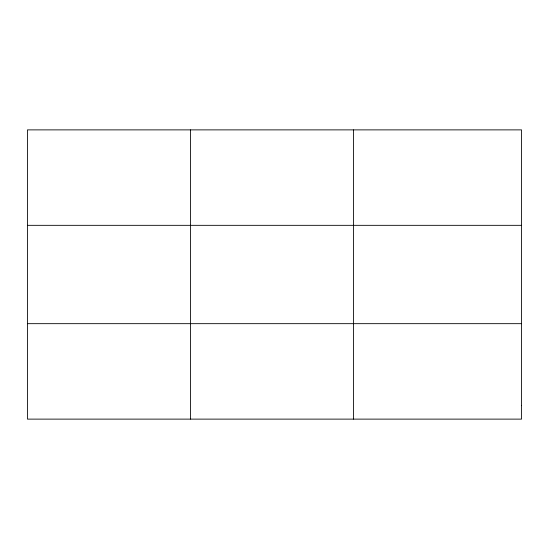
<?xml version="1.0" encoding="UTF-8"?>
<svg xmlns="http://www.w3.org/2000/svg" width="549" height="549" viewBox="0 0 549 549"><rect width="100%" height="100%" fill="white"/><g stroke="black" fill="none" stroke-linecap="round" stroke-linejoin="round"><path stroke-width="0.82" d="M190.503 129.88L190.503 419.12M353.556 129.88L353.556 419.12M27.45 225.33L521.55 225.33M27.45 323.67L521.55 323.67M521.55 405.485L521.55 419.12L27.45 419.12L27.45 129.88L521.55 129.88L521.55 405.485"/></g></svg>
